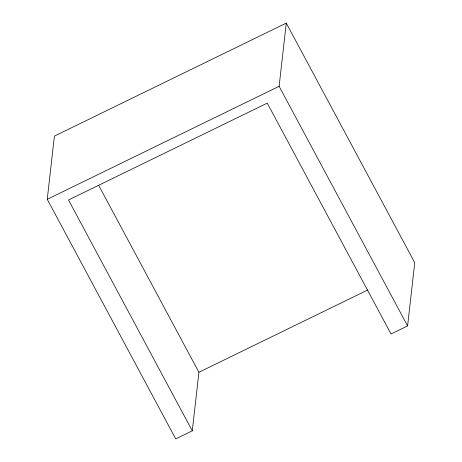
<?xml version="1.0" encoding="UTF-8"?>
<svg xmlns="http://www.w3.org/2000/svg" width="462" height="462" viewBox="0 0 462 462"><rect width="100%" height="100%" fill="white"/><g stroke="black" fill="none" stroke-linecap="round" stroke-linejoin="round"><path stroke-width="0.69" d="M47.245 199.295L54.406 136.088L286.278 23.1L414.755 262.705L407.594 325.912L391.031 333.98L267.255 103.136L68.503 199.982L192.284 430.827L175.722 438.9L47.245 199.295L279.123 86.307L286.278 23.1M192.284 430.827L198.914 372.268L98.66 185.297M198.914 372.268L367.885 289.928M279.123 86.307L407.594 325.912"/></g></svg>
